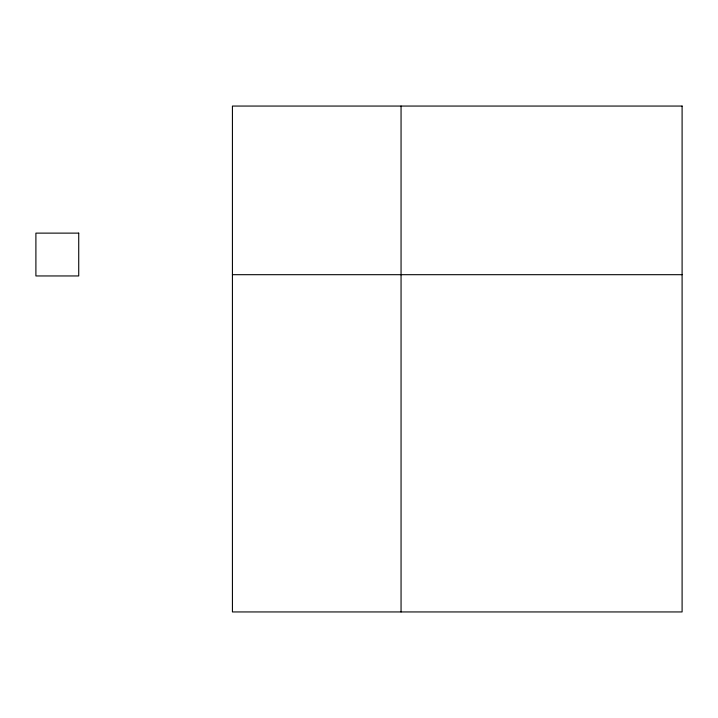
<?xml version="1.0" encoding="UTF-8"?>
<svg xmlns="http://www.w3.org/2000/svg" width="718" height="718" viewBox="0 0 718 718"><rect width="100%" height="100%" fill="white"/><g stroke="black" fill="none" stroke-linecap="round" stroke-linejoin="round"><path stroke-width="1.08" d="M232.426 274.689L682.1 274.689M401.057 106.058L401.057 611.942M682.1 106.058L232.426 106.058L232.426 611.942L682.1 611.942L682.1 106.058M78.729 233.126L35.9 233.126L35.9 275.954L78.729 275.954L78.729 233.126"/></g></svg>
